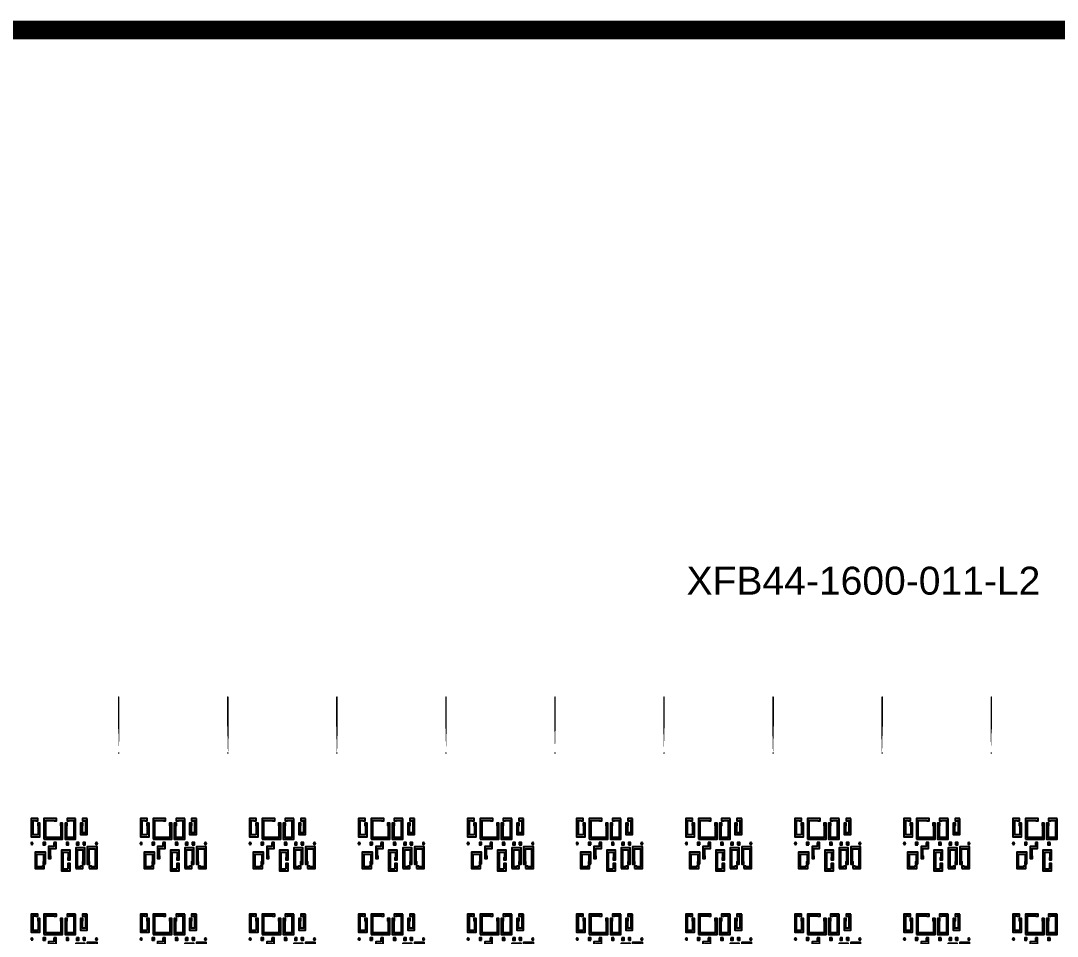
# Model space of a CAD drawing. Extents: x -100 to 100, y -100 to 100.
# Drawn here: x -46.2 to 9.4, y 51.4 to 100.5 of the extents above; entities that cross this region are included whole.
import ezdxf

# ---------------------------------------------------------------- set-up
doc = ezdxf.new("R2010")
doc.units = 0
doc.layers.get('0').update_dxf_attribs({"linetype": 'continuous'})
doc.layers.add('L2', color=7, linetype='continuous')
doc.styles.get("Standard").update_dxf_attribs({"font": 'ARIAL.TTF'})

# ---------------------------------------------------------------- blocks, each defined once
blk = doc.blocks.new('LDI_XFB44-1600-011_L2_B1')
at = {"layer": 'L2'}
for points in [[(-45.301, -55.876), (-45.571, -55.876), (-45.571, -55.098), (-45.433, -55.098), (-45.433, -55.122), (-45.311, -55.122), (-45.311, -55), (-45.668, -55), (-45.668, -55.973), (-45.203, -55.973), (-45.203, -55.244), (-45.325, -55.244), (-45.325, -55.366), (-45.301, -55.366), (-45.301, -55.876)], [(-44.99, -56.107), (-43.985, -56.107), (-43.985, -55.244), (-44.107, -55.244), (-44.107, -55.366), (-44.083, -55.366), (-44.083, -56.01), (-44.892, -56.01), (-44.892, -55.098), (-44.434, -55.098), (-44.434, -55.122), (-44.312, -55.122), (-44.312, -55), (-44.99, -55), (-44.99, -56.107)], [(-43.289, -55), (-43.75, -55), (-43.75, -55.122), (-43.628, -55.122), (-43.628, -55.098), (-43.386, -55.098), (-43.386, -56.01), (-43.76, -56.01), (-43.76, -55.366), (-43.735, -55.366), (-43.735, -55.244), (-43.857, -55.244), (-43.857, -56.107), (-43.289, -56.107), (-43.289, -55)], [(-42.663, -55), (-42.916, -55), (-42.916, -55.122), (-42.795, -55.122), (-42.795, -55.098), (-42.76, -55.098), (-42.76, -55.766), (-42.927, -55.766), (-42.927, -55.366), (-42.902, -55.366), (-42.902, -55.244), (-43.024, -55.244), (-43.024, -55.863), (-42.663, -55.863), (-42.663, -55)], [(-39.447, -55.876), (-39.717, -55.876), (-39.717, -55.098), (-39.579, -55.098), (-39.579, -55.122), (-39.457, -55.122), (-39.457, -55), (-39.815, -55), (-39.815, -55.973), (-39.35, -55.973), (-39.35, -55.244), (-39.472, -55.244), (-39.472, -55.366), (-39.447, -55.366), (-39.447, -55.876)], [(-39.136, -56.107), (-38.131, -56.107), (-38.131, -55.244), (-38.253, -55.244), (-38.253, -55.366), (-38.229, -55.366), (-38.229, -56.01), (-39.038, -56.01), (-39.038, -55.098), (-38.581, -55.098), (-38.581, -55.122), (-38.459, -55.122), (-38.459, -55), (-39.136, -55), (-39.136, -56.107)], [(-37.435, -55), (-37.896, -55), (-37.896, -55.122), (-37.774, -55.122), (-37.774, -55.098), (-37.532, -55.098), (-37.532, -56.01), (-37.906, -56.01), (-37.906, -55.366), (-37.882, -55.366), (-37.882, -55.244), (-38.004, -55.244), (-38.004, -56.107), (-37.435, -56.107), (-37.435, -55)], [(-36.809, -55), (-37.063, -55), (-37.063, -55.122), (-36.941, -55.122), (-36.941, -55.098), (-36.907, -55.098), (-36.907, -55.766), (-37.073, -55.766), (-37.073, -55.366), (-37.049, -55.366), (-37.049, -55.244), (-37.17, -55.244), (-37.17, -55.863), (-36.809, -55.863), (-36.809, -55)], [(-33.594, -55.876), (-33.863, -55.876), (-33.863, -55.098), (-33.726, -55.098), (-33.726, -55.122), (-33.604, -55.122), (-33.604, -55), (-33.961, -55), (-33.961, -55.973), (-33.496, -55.973), (-33.496, -55.244), (-33.618, -55.244), (-33.618, -55.366), (-33.594, -55.366), (-33.594, -55.876)], [(-33.282, -56.107), (-32.278, -56.107), (-32.278, -55.244), (-32.4, -55.244), (-32.4, -55.366), (-32.375, -55.366), (-32.375, -56.01), (-33.185, -56.01), (-33.185, -55.098), (-32.727, -55.098), (-32.727, -55.122), (-32.605, -55.122), (-32.605, -55), (-33.282, -55), (-33.282, -56.107)], [(-31.581, -55), (-32.042, -55), (-32.042, -55.122), (-31.92, -55.122), (-31.92, -55.098), (-31.679, -55.098), (-31.679, -56.01), (-32.052, -56.01), (-32.052, -55.366), (-32.028, -55.366), (-32.028, -55.244), (-32.15, -55.244), (-32.15, -56.107), (-31.581, -56.107), (-31.581, -55)], [(-30.956, -55), (-31.209, -55), (-31.209, -55.122), (-31.087, -55.122), (-31.087, -55.098), (-31.053, -55.098), (-31.053, -55.766), (-31.219, -55.766), (-31.219, -55.366), (-31.195, -55.366), (-31.195, -55.244), (-31.317, -55.244), (-31.317, -55.863), (-30.956, -55.863), (-30.956, -55)], [(-27.74, -55.876), (-28.01, -55.876), (-28.01, -55.098), (-27.872, -55.098), (-27.872, -55.122), (-27.75, -55.122), (-27.75, -55), (-28.107, -55), (-28.107, -55.973), (-27.642, -55.973), (-27.642, -55.244), (-27.764, -55.244), (-27.764, -55.366), (-27.74, -55.366), (-27.74, -55.876)], [(-27.429, -56.107), (-26.424, -56.107), (-26.424, -55.244), (-26.546, -55.244), (-26.546, -55.366), (-26.522, -55.366), (-26.522, -56.01), (-27.331, -56.01), (-27.331, -55.098), (-26.873, -55.098), (-26.873, -55.122), (-26.751, -55.122), (-26.751, -55), (-27.429, -55), (-27.429, -56.107)], [(-25.728, -55), (-26.189, -55), (-26.189, -55.122), (-26.067, -55.122), (-26.067, -55.098), (-25.825, -55.098), (-25.825, -56.01), (-26.199, -56.01), (-26.199, -55.366), (-26.174, -55.366), (-26.174, -55.244), (-26.296, -55.244), (-26.296, -56.107), (-25.728, -56.107), (-25.728, -55)], [(-25.102, -55), (-25.356, -55), (-25.356, -55.122), (-25.234, -55.122), (-25.234, -55.098), (-25.199, -55.098), (-25.199, -55.766), (-25.366, -55.766), (-25.366, -55.366), (-25.341, -55.366), (-25.341, -55.244), (-25.463, -55.244), (-25.463, -55.863), (-25.102, -55.863), (-25.102, -55)], [(-21.886, -55.876), (-22.156, -55.876), (-22.156, -55.098), (-22.018, -55.098), (-22.018, -55.122), (-21.896, -55.122), (-21.896, -55), (-22.254, -55), (-22.254, -55.973), (-21.789, -55.973), (-21.789, -55.244), (-21.911, -55.244), (-21.911, -55.366), (-21.886, -55.366), (-21.886, -55.876)], [(-21.575, -56.107), (-20.57, -56.107), (-20.57, -55.244), (-20.692, -55.244), (-20.692, -55.366), (-20.668, -55.366), (-20.668, -56.01), (-21.477, -56.01), (-21.477, -55.098), (-21.02, -55.098), (-21.02, -55.122), (-20.898, -55.122), (-20.898, -55), (-21.575, -55), (-21.575, -56.107)], [(-19.874, -55), (-20.335, -55), (-20.335, -55.122), (-20.213, -55.122), (-20.213, -55.098), (-19.971, -55.098), (-19.971, -56.01), (-20.345, -56.01), (-20.345, -55.366), (-20.321, -55.366), (-20.321, -55.244), (-20.443, -55.244), (-20.443, -56.107), (-19.874, -56.107), (-19.874, -55)], [(-19.248, -55), (-19.502, -55), (-19.502, -55.122), (-19.38, -55.122), (-19.38, -55.098), (-19.346, -55.098), (-19.346, -55.766), (-19.512, -55.766), (-19.512, -55.366), (-19.488, -55.366), (-19.488, -55.244), (-19.609, -55.244), (-19.609, -55.863), (-19.248, -55.863), (-19.248, -55)], [(-16.033, -55.876), (-16.302, -55.876), (-16.302, -55.098), (-16.165, -55.098), (-16.165, -55.122), (-16.043, -55.122), (-16.043, -55), (-16.4, -55), (-16.4, -55.973), (-15.935, -55.973), (-15.935, -55.244), (-16.057, -55.244), (-16.057, -55.366), (-16.033, -55.366), (-16.033, -55.876)], [(-15.721, -56.107), (-14.717, -56.107), (-14.717, -55.244), (-14.839, -55.244), (-14.839, -55.366), (-14.814, -55.366), (-14.814, -56.01), (-15.624, -56.01), (-15.624, -55.098), (-15.166, -55.098), (-15.166, -55.122), (-15.044, -55.122), (-15.044, -55), (-15.721, -55), (-15.721, -56.107)], [(-14.02, -55), (-14.481, -55), (-14.481, -55.122), (-14.359, -55.122), (-14.359, -55.098), (-14.118, -55.098), (-14.118, -56.01), (-14.491, -56.01), (-14.491, -55.366), (-14.467, -55.366), (-14.467, -55.244), (-14.589, -55.244), (-14.589, -56.107), (-14.02, -56.107), (-14.02, -55)], [(-13.395, -55), (-13.648, -55), (-13.648, -55.122), (-13.526, -55.122), (-13.526, -55.098), (-13.492, -55.098), (-13.492, -55.766), (-13.658, -55.766), (-13.658, -55.366), (-13.634, -55.366), (-13.634, -55.244), (-13.756, -55.244), (-13.756, -55.863), (-13.395, -55.863), (-13.395, -55)], [(-10.179, -55.876), (-10.449, -55.876), (-10.449, -55.098), (-10.311, -55.098), (-10.311, -55.122), (-10.189, -55.122), (-10.189, -55), (-10.546, -55), (-10.546, -55.973), (-10.081, -55.973), (-10.081, -55.244), (-10.203, -55.244), (-10.203, -55.366), (-10.179, -55.366), (-10.179, -55.876)], [(-9.868, -56.107), (-8.863, -56.107), (-8.863, -55.244), (-8.985, -55.244), (-8.985, -55.366), (-8.961, -55.366), (-8.961, -56.01), (-9.77, -56.01), (-9.77, -55.098), (-9.312, -55.098), (-9.312, -55.122), (-9.19, -55.122), (-9.19, -55), (-9.868, -55), (-9.868, -56.107)], [(-8.167, -55), (-8.628, -55), (-8.628, -55.122), (-8.506, -55.122), (-8.506, -55.098), (-8.264, -55.098), (-8.264, -56.01), (-8.638, -56.01), (-8.638, -55.366), (-8.613, -55.366), (-8.613, -55.244), (-8.735, -55.244), (-8.735, -56.107), (-8.167, -56.107), (-8.167, -55)], [(-7.541, -55), (-7.795, -55), (-7.795, -55.122), (-7.673, -55.122), (-7.673, -55.098), (-7.638, -55.098), (-7.638, -55.766), (-7.805, -55.766), (-7.805, -55.366), (-7.78, -55.366), (-7.78, -55.244), (-7.902, -55.244), (-7.902, -55.863), (-7.541, -55.863), (-7.541, -55)], [(-4.325, -55.876), (-4.595, -55.876), (-4.595, -55.098), (-4.457, -55.098), (-4.457, -55.122), (-4.335, -55.122), (-4.335, -55), (-4.693, -55), (-4.693, -55.973), (-4.228, -55.973), (-4.228, -55.244), (-4.35, -55.244), (-4.35, -55.366), (-4.325, -55.366), (-4.325, -55.876)], [(-4.014, -56.107), (-3.01, -56.107), (-3.01, -55.244), (-3.131, -55.244), (-3.131, -55.366), (-3.107, -55.366), (-3.107, -56.01), (-3.916, -56.01), (-3.916, -55.098), (-3.459, -55.098), (-3.459, -55.122), (-3.337, -55.122), (-3.337, -55), (-4.014, -55), (-4.014, -56.107)], [(-2.313, -55), (-2.774, -55), (-2.774, -55.122), (-2.652, -55.122), (-2.652, -55.098), (-2.411, -55.098), (-2.411, -56.01), (-2.784, -56.01), (-2.784, -55.366), (-2.76, -55.366), (-2.76, -55.244), (-2.882, -55.244), (-2.882, -56.107), (-2.313, -56.107), (-2.313, -55)], [(-1.687, -55), (-1.941, -55), (-1.941, -55.122), (-1.819, -55.122), (-1.819, -55.098), (-1.785, -55.098), (-1.785, -55.766), (-1.951, -55.766), (-1.951, -55.366), (-1.927, -55.366), (-1.927, -55.244), (-2.049, -55.244), (-2.049, -55.863), (-1.687, -55.863), (-1.687, -55)], [(1.528, -55.876), (1.259, -55.876), (1.259, -55.098), (1.396, -55.098), (1.396, -55.122), (1.518, -55.122), (1.518, -55), (1.161, -55), (1.161, -55.973), (1.626, -55.973), (1.626, -55.244), (1.504, -55.244), (1.504, -55.366), (1.528, -55.366), (1.528, -55.876)], [(1.84, -56.107), (2.844, -56.107), (2.844, -55.244), (2.722, -55.244), (2.722, -55.366), (2.747, -55.366), (2.747, -56.01), (1.937, -56.01), (1.937, -55.098), (2.395, -55.098), (2.395, -55.122), (2.517, -55.122), (2.517, -55), (1.84, -55), (1.84, -56.107)], [(3.541, -55), (3.08, -55), (3.08, -55.122), (3.202, -55.122), (3.202, -55.098), (3.443, -55.098), (3.443, -56.01), (3.07, -56.01), (3.07, -55.366), (3.094, -55.366), (3.094, -55.244), (2.972, -55.244), (2.972, -56.107), (3.541, -56.107), (3.541, -55)], [(4.166, -55), (3.913, -55), (3.913, -55.122), (4.035, -55.122), (4.035, -55.098), (4.069, -55.098), (4.069, -55.766), (3.903, -55.766), (3.903, -55.366), (3.927, -55.366), (3.927, -55.244), (3.805, -55.244), (3.805, -55.863), (4.166, -55.863), (4.166, -55)], [(7.382, -55.876), (7.112, -55.876), (7.112, -55.098), (7.25, -55.098), (7.25, -55.122), (7.372, -55.122), (7.372, -55), (7.015, -55), (7.015, -55.973), (7.48, -55.973), (7.48, -55.244), (7.358, -55.244), (7.358, -55.366), (7.382, -55.366), (7.382, -55.876)], [(7.693, -56.107), (8.698, -56.107), (8.698, -55.244), (8.576, -55.244), (8.576, -55.366), (8.6, -55.366), (8.6, -56.01), (7.791, -56.01), (7.791, -55.098), (8.249, -55.098), (8.249, -55.122), (8.371, -55.122), (8.371, -55), (7.693, -55), (7.693, -56.107)], [(9.394, -55), (8.933, -55), (8.933, -55.122), (9.055, -55.122), (9.055, -55.098), (9.297, -55.098), (9.297, -56.01), (8.923, -56.01), (8.923, -55.366), (8.948, -55.366), (8.948, -55.244), (8.826, -55.244), (8.826, -56.107), (9.394, -56.107), (9.394, -55)], [(-45.667, -56.377), (-45.632, -56.391), (-45.596, -56.377), (-45.582, -56.341), (-45.596, -56.306), (-45.632, -56.292), (-45.667, -56.306), (-45.682, -56.341), (-45.667, -56.377)], [(-44.913, -56.402), (-44.913, -56.28), (-45.035, -56.28), (-45.035, -56.402), (-44.913, -56.402)], [(-44.462, -56.28), (-44.462, -56.5), (-44.741, -56.5), (-44.741, -57.146), (-44.619, -57.146), (-44.619, -57.024), (-44.643, -57.024), (-44.643, -56.598), (-44.34, -56.598), (-44.34, -56.28), (-44.462, -56.28)], [(-43.713, -57.707), (-43.956, -57.707), (-43.956, -56.795), (-43.689, -56.795), (-43.689, -57.1), (-43.713, -57.1), (-43.713, -57.222), (-43.591, -57.222), (-43.591, -56.698), (-44.054, -56.698), (-44.054, -57.805), (-43.591, -57.805), (-43.591, -57.405), (-43.713, -57.405), (-43.713, -57.707)], [(-43.663, -56.28), (-43.785, -56.28), (-43.785, -56.402), (-43.663, -56.402), (-43.663, -56.28)], [(-43.286, -57.683), (-42.906, -57.683), (-42.906, -57.561), (-43.028, -57.561), (-43.028, -57.585), (-43.189, -57.585), (-43.189, -56.673), (-42.896, -56.673), (-42.896, -57.317), (-42.92, -57.317), (-42.92, -57.439), (-42.798, -57.439), (-42.798, -56.576), (-43.286, -56.576), (-43.286, -57.683)], [(-43.239, -56.28), (-43.239, -56.402), (-43.117, -56.402), (-43.117, -56.28), (-43.239, -56.28)], [(-42.891, -56.402), (-42.769, -56.402), (-42.769, -56.28), (-42.891, -56.28), (-42.891, -56.402)], [(-42.555, -57.683), (-42.137, -57.683), (-42.137, -56.525), (-42.663, -56.525), (-42.663, -57.439), (-42.541, -57.439), (-42.541, -57.317), (-42.565, -57.317), (-42.565, -56.622), (-42.234, -56.622), (-42.234, -57.585), (-42.433, -57.585), (-42.433, -57.561), (-42.555, -57.561), (-42.555, -57.683)], [(-42.138, -56.306), (-42.173, -56.292), (-42.209, -56.306), (-42.223, -56.341), (-42.209, -56.377), (-42.173, -56.391), (-42.138, -56.377), (-42.123, -56.341), (-42.138, -56.306)], [(-39.813, -56.377), (-39.778, -56.391), (-39.743, -56.377), (-39.728, -56.341), (-39.743, -56.306), (-39.778, -56.292), (-39.813, -56.306), (-39.828, -56.341), (-39.813, -56.377)], [(-39.06, -56.402), (-39.06, -56.28), (-39.182, -56.28), (-39.182, -56.402), (-39.06, -56.402)], [(-38.609, -56.28), (-38.609, -56.5), (-38.887, -56.5), (-38.887, -57.146), (-38.765, -57.146), (-38.765, -57.024), (-38.79, -57.024), (-38.79, -56.598), (-38.487, -56.598), (-38.487, -56.28), (-38.609, -56.28)], [(-37.86, -57.707), (-38.102, -57.707), (-38.102, -56.795), (-37.835, -56.795), (-37.835, -57.1), (-37.86, -57.1), (-37.86, -57.222), (-37.738, -57.222), (-37.738, -56.698), (-38.2, -56.698), (-38.2, -57.805), (-37.738, -57.805), (-37.738, -57.405), (-37.86, -57.405), (-37.86, -57.707)], [(-37.81, -56.28), (-37.932, -56.28), (-37.932, -56.402), (-37.81, -56.402), (-37.81, -56.28)], [(-37.433, -57.683), (-37.052, -57.683), (-37.052, -57.561), (-37.174, -57.561), (-37.174, -57.585), (-37.335, -57.585), (-37.335, -56.673), (-37.042, -56.673), (-37.042, -57.317), (-37.066, -57.317), (-37.066, -57.439), (-36.944, -57.439), (-36.944, -56.576), (-37.433, -56.576), (-37.433, -57.683)], [(-37.385, -56.28), (-37.385, -56.402), (-37.263, -56.402), (-37.263, -56.28), (-37.385, -56.28)], [(-37.038, -56.402), (-36.916, -56.402), (-36.916, -56.28), (-37.038, -56.28), (-37.038, -56.402)], [(-36.701, -57.683), (-36.283, -57.683), (-36.283, -56.525), (-36.809, -56.525), (-36.809, -57.439), (-36.687, -57.439), (-36.687, -57.317), (-36.711, -57.317), (-36.711, -56.622), (-36.381, -56.622), (-36.381, -57.585), (-36.579, -57.585), (-36.579, -57.561), (-36.701, -57.561), (-36.701, -57.683)], [(-36.284, -56.306), (-36.32, -56.292), (-36.355, -56.306), (-36.369, -56.341), (-36.355, -56.377), (-36.32, -56.391), (-36.284, -56.377), (-36.27, -56.341), (-36.284, -56.306)], [(-33.96, -56.377), (-33.924, -56.391), (-33.889, -56.377), (-33.874, -56.341), (-33.889, -56.306), (-33.924, -56.292), (-33.96, -56.306), (-33.974, -56.341), (-33.96, -56.377)], [(-33.206, -56.402), (-33.206, -56.28), (-33.328, -56.28), (-33.328, -56.402), (-33.206, -56.402)], [(-32.755, -56.28), (-32.755, -56.5), (-33.033, -56.5), (-33.033, -57.146), (-32.912, -57.146), (-32.912, -57.024), (-32.936, -57.024), (-32.936, -56.598), (-32.633, -56.598), (-32.633, -56.28), (-32.755, -56.28)], [(-32.006, -57.707), (-32.249, -57.707), (-32.249, -56.795), (-31.982, -56.795), (-31.982, -57.1), (-32.006, -57.1), (-32.006, -57.222), (-31.884, -57.222), (-31.884, -56.698), (-32.346, -56.698), (-32.346, -57.805), (-31.884, -57.805), (-31.884, -57.405), (-32.006, -57.405), (-32.006, -57.707)], [(-31.956, -56.28), (-32.078, -56.28), (-32.078, -56.402), (-31.956, -56.402), (-31.956, -56.28)], [(-31.579, -57.683), (-31.198, -57.683), (-31.198, -57.561), (-31.32, -57.561), (-31.32, -57.585), (-31.482, -57.585), (-31.482, -56.673), (-31.188, -56.673), (-31.188, -57.317), (-31.213, -57.317), (-31.213, -57.439), (-31.091, -57.439), (-31.091, -56.576), (-31.579, -56.576), (-31.579, -57.683)], [(-31.532, -56.28), (-31.532, -56.402), (-31.41, -56.402), (-31.41, -56.28), (-31.532, -56.28)], [(-31.184, -56.402), (-31.062, -56.402), (-31.062, -56.28), (-31.184, -56.28), (-31.184, -56.402)], [(-30.848, -57.683), (-30.429, -57.683), (-30.429, -56.525), (-30.955, -56.525), (-30.955, -57.439), (-30.833, -57.439), (-30.833, -57.317), (-30.858, -57.317), (-30.858, -56.622), (-30.527, -56.622), (-30.527, -57.585), (-30.726, -57.585), (-30.726, -57.561), (-30.848, -57.561), (-30.848, -57.683)], [(-30.431, -56.306), (-30.466, -56.292), (-30.501, -56.306), (-30.516, -56.341), (-30.501, -56.377), (-30.466, -56.391), (-30.431, -56.377), (-30.416, -56.341), (-30.431, -56.306)], [(-28.106, -56.377), (-28.071, -56.391), (-28.035, -56.377), (-28.021, -56.341), (-28.035, -56.306), (-28.071, -56.292), (-28.106, -56.306), (-28.121, -56.341), (-28.106, -56.377)], [(-27.353, -56.402), (-27.353, -56.28), (-27.474, -56.28), (-27.474, -56.402), (-27.353, -56.402)], [(-26.901, -56.28), (-26.901, -56.5), (-27.18, -56.5), (-27.18, -57.146), (-27.058, -57.146), (-27.058, -57.024), (-27.082, -57.024), (-27.082, -56.598), (-26.779, -56.598), (-26.779, -56.28), (-26.901, -56.28)], [(-26.152, -57.707), (-26.395, -57.707), (-26.395, -56.795), (-26.128, -56.795), (-26.128, -57.1), (-26.152, -57.1), (-26.152, -57.222), (-26.03, -57.222), (-26.03, -56.698), (-26.493, -56.698), (-26.493, -57.805), (-26.03, -57.805), (-26.03, -57.405), (-26.152, -57.405), (-26.152, -57.707)], [(-26.103, -56.28), (-26.224, -56.28), (-26.224, -56.402), (-26.103, -56.402), (-26.103, -56.28)], [(-25.725, -57.683), (-25.345, -57.683), (-25.345, -57.561), (-25.467, -57.561), (-25.467, -57.585), (-25.628, -57.585), (-25.628, -56.673), (-25.335, -56.673), (-25.335, -57.317), (-25.359, -57.317), (-25.359, -57.439), (-25.237, -57.439), (-25.237, -56.576), (-25.725, -56.576), (-25.725, -57.683)], [(-25.678, -56.28), (-25.678, -56.402), (-25.556, -56.402), (-25.556, -56.28), (-25.678, -56.28)], [(-25.33, -56.402), (-25.208, -56.402), (-25.208, -56.28), (-25.33, -56.28), (-25.33, -56.402)], [(-24.994, -57.683), (-24.576, -57.683), (-24.576, -56.525), (-25.102, -56.525), (-25.102, -57.439), (-24.98, -57.439), (-24.98, -57.317), (-25.004, -57.317), (-25.004, -56.622), (-24.673, -56.622), (-24.673, -57.585), (-24.872, -57.585), (-24.872, -57.561), (-24.994, -57.561), (-24.994, -57.683)], [(-24.577, -56.306), (-24.612, -56.292), (-24.648, -56.306), (-24.662, -56.341), (-24.648, -56.377), (-24.612, -56.391), (-24.577, -56.377), (-24.562, -56.341), (-24.577, -56.306)], [(-22.252, -56.377), (-22.217, -56.391), (-22.182, -56.377), (-22.167, -56.341), (-22.182, -56.306), (-22.217, -56.292), (-22.252, -56.306), (-22.267, -56.341), (-22.252, -56.377)], [(-21.499, -56.402), (-21.499, -56.28), (-21.621, -56.28), (-21.621, -56.402), (-21.499, -56.402)], [(-21.048, -56.28), (-21.048, -56.5), (-21.326, -56.5), (-21.326, -57.146), (-21.204, -57.146), (-21.204, -57.024), (-21.229, -57.024), (-21.229, -56.598), (-20.926, -56.598), (-20.926, -56.28), (-21.048, -56.28)], [(-20.299, -57.707), (-20.541, -57.707), (-20.541, -56.795), (-20.274, -56.795), (-20.274, -57.1), (-20.299, -57.1), (-20.299, -57.222), (-20.177, -57.222), (-20.177, -56.698), (-20.639, -56.698), (-20.639, -57.805), (-20.177, -57.805), (-20.177, -57.405), (-20.299, -57.405), (-20.299, -57.707)], [(-20.249, -56.28), (-20.371, -56.28), (-20.371, -56.402), (-20.249, -56.402), (-20.249, -56.28)], [(-19.872, -57.683), (-19.491, -57.683), (-19.491, -57.561), (-19.613, -57.561), (-19.613, -57.585), (-19.774, -57.585), (-19.774, -56.673), (-19.481, -56.673), (-19.481, -57.317), (-19.505, -57.317), (-19.505, -57.439), (-19.383, -57.439), (-19.383, -56.576), (-19.872, -56.576), (-19.872, -57.683)], [(-19.824, -56.28), (-19.824, -56.402), (-19.702, -56.402), (-19.702, -56.28), (-19.824, -56.28)], [(-19.477, -56.402), (-19.355, -56.402), (-19.355, -56.28), (-19.477, -56.28), (-19.477, -56.402)], [(-19.14, -57.683), (-18.722, -57.683), (-18.722, -56.525), (-19.248, -56.525), (-19.248, -57.439), (-19.126, -57.439), (-19.126, -57.317), (-19.15, -57.317), (-19.15, -56.622), (-18.82, -56.622), (-18.82, -57.585), (-19.018, -57.585), (-19.018, -57.561), (-19.14, -57.561), (-19.14, -57.683)], [(-18.723, -56.306), (-18.759, -56.292), (-18.794, -56.306), (-18.809, -56.341), (-18.794, -56.377), (-18.759, -56.391), (-18.723, -56.377), (-18.709, -56.341), (-18.723, -56.306)], [(-16.399, -56.377), (-16.363, -56.391), (-16.328, -56.377), (-16.313, -56.341), (-16.328, -56.306), (-16.363, -56.292), (-16.399, -56.306), (-16.413, -56.341), (-16.399, -56.377)], [(-15.645, -56.402), (-15.645, -56.28), (-15.767, -56.28), (-15.767, -56.402), (-15.645, -56.402)], [(-15.194, -56.28), (-15.194, -56.5), (-15.472, -56.5), (-15.472, -57.146), (-15.351, -57.146), (-15.351, -57.024), (-15.375, -57.024), (-15.375, -56.598), (-15.072, -56.598), (-15.072, -56.28), (-15.194, -56.28)], [(-14.445, -57.707), (-14.688, -57.707), (-14.688, -56.795), (-14.421, -56.795), (-14.421, -57.1), (-14.445, -57.1), (-14.445, -57.222), (-14.323, -57.222), (-14.323, -56.698), (-14.785, -56.698), (-14.785, -57.805), (-14.323, -57.805), (-14.323, -57.405), (-14.445, -57.405), (-14.445, -57.707)], [(-14.395, -56.28), (-14.517, -56.28), (-14.517, -56.402), (-14.395, -56.402), (-14.395, -56.28)], [(-14.018, -57.683), (-13.637, -57.683), (-13.637, -57.561), (-13.759, -57.561), (-13.759, -57.585), (-13.921, -57.585), (-13.921, -56.673), (-13.627, -56.673), (-13.627, -57.317), (-13.652, -57.317), (-13.652, -57.439), (-13.53, -57.439), (-13.53, -56.576), (-14.018, -56.576), (-14.018, -57.683)], [(-13.971, -56.28), (-13.971, -56.402), (-13.849, -56.402), (-13.849, -56.28), (-13.971, -56.28)], [(-13.623, -56.402), (-13.501, -56.402), (-13.501, -56.28), (-13.623, -56.28), (-13.623, -56.402)], [(-13.287, -57.683), (-12.868, -57.683), (-12.868, -56.525), (-13.394, -56.525), (-13.394, -57.439), (-13.272, -57.439), (-13.272, -57.317), (-13.297, -57.317), (-13.297, -56.622), (-12.966, -56.622), (-12.966, -57.585), (-13.165, -57.585), (-13.165, -57.561), (-13.287, -57.561), (-13.287, -57.683)], [(-12.87, -56.306), (-12.905, -56.292), (-12.94, -56.306), (-12.955, -56.341), (-12.94, -56.377), (-12.905, -56.391), (-12.87, -56.377), (-12.855, -56.341), (-12.87, -56.306)], [(-10.545, -56.377), (-10.51, -56.391), (-10.474, -56.377), (-10.46, -56.341), (-10.474, -56.306), (-10.51, -56.292), (-10.545, -56.306), (-10.56, -56.341), (-10.545, -56.377)], [(-9.792, -56.402), (-9.792, -56.28), (-9.913, -56.28), (-9.913, -56.402), (-9.792, -56.402)], [(-9.34, -56.28), (-9.34, -56.5), (-9.619, -56.5), (-9.619, -57.146), (-9.497, -57.146), (-9.497, -57.024), (-9.521, -57.024), (-9.521, -56.598), (-9.218, -56.598), (-9.218, -56.28), (-9.34, -56.28)], [(-8.591, -57.707), (-8.834, -57.707), (-8.834, -56.795), (-8.567, -56.795), (-8.567, -57.1), (-8.591, -57.1), (-8.591, -57.222), (-8.469, -57.222), (-8.469, -56.698), (-8.932, -56.698), (-8.932, -57.805), (-8.469, -57.805), (-8.469, -57.405), (-8.591, -57.405), (-8.591, -57.707)], [(-8.542, -56.28), (-8.663, -56.28), (-8.663, -56.402), (-8.542, -56.402), (-8.542, -56.28)], [(-8.164, -57.683), (-7.784, -57.683), (-7.784, -57.561), (-7.906, -57.561), (-7.906, -57.585), (-8.067, -57.585), (-8.067, -56.673), (-7.774, -56.673), (-7.774, -57.317), (-7.798, -57.317), (-7.798, -57.439), (-7.676, -57.439), (-7.676, -56.576), (-8.164, -56.576), (-8.164, -57.683)], [(-8.117, -56.28), (-8.117, -56.402), (-7.995, -56.402), (-7.995, -56.28), (-8.117, -56.28)], [(-7.769, -56.402), (-7.647, -56.402), (-7.647, -56.28), (-7.769, -56.28), (-7.769, -56.402)], [(-7.433, -57.683), (-7.015, -57.683), (-7.015, -56.525), (-7.541, -56.525), (-7.541, -57.439), (-7.419, -57.439), (-7.419, -57.317), (-7.443, -57.317), (-7.443, -56.622), (-7.112, -56.622), (-7.112, -57.585), (-7.311, -57.585), (-7.311, -57.561), (-7.433, -57.561), (-7.433, -57.683)], [(-7.016, -56.306), (-7.051, -56.292), (-7.087, -56.306), (-7.101, -56.341), (-7.087, -56.377), (-7.051, -56.391), (-7.016, -56.377), (-7.001, -56.341), (-7.016, -56.306)], [(-4.691, -56.377), (-4.656, -56.391), (-4.621, -56.377), (-4.606, -56.341), (-4.621, -56.306), (-4.656, -56.292), (-4.691, -56.306), (-4.706, -56.341), (-4.691, -56.377)], [(-3.938, -56.402), (-3.938, -56.28), (-4.06, -56.28), (-4.06, -56.402), (-3.938, -56.402)], [(-3.487, -56.28), (-3.487, -56.5), (-3.765, -56.5), (-3.765, -57.146), (-3.643, -57.146), (-3.643, -57.024), (-3.668, -57.024), (-3.668, -56.598), (-3.365, -56.598), (-3.365, -56.28), (-3.487, -56.28)], [(-2.738, -57.707), (-2.98, -57.707), (-2.98, -56.795), (-2.713, -56.795), (-2.713, -57.1), (-2.738, -57.1), (-2.738, -57.222), (-2.616, -57.222), (-2.616, -56.698), (-3.078, -56.698), (-3.078, -57.805), (-2.616, -57.805), (-2.616, -57.405), (-2.738, -57.405), (-2.738, -57.707)], [(-2.688, -56.28), (-2.81, -56.28), (-2.81, -56.402), (-2.688, -56.402), (-2.688, -56.28)], [(-2.311, -57.683), (-1.93, -57.683), (-1.93, -57.561), (-2.052, -57.561), (-2.052, -57.585), (-2.213, -57.585), (-2.213, -56.673), (-1.92, -56.673), (-1.92, -57.317), (-1.944, -57.317), (-1.944, -57.439), (-1.822, -57.439), (-1.822, -56.576), (-2.311, -56.576), (-2.311, -57.683)], [(-2.263, -56.28), (-2.263, -56.402), (-2.141, -56.402), (-2.141, -56.28), (-2.263, -56.28)], [(-1.916, -56.402), (-1.794, -56.402), (-1.794, -56.28), (-1.916, -56.28), (-1.916, -56.402)], [(-1.579, -57.683), (-1.161, -57.683), (-1.161, -56.525), (-1.687, -56.525), (-1.687, -57.439), (-1.565, -57.439), (-1.565, -57.317), (-1.589, -57.317), (-1.589, -56.622), (-1.259, -56.622), (-1.259, -57.585), (-1.457, -57.585), (-1.457, -57.561), (-1.579, -57.561), (-1.579, -57.683)], [(-1.162, -56.306), (-1.198, -56.292), (-1.233, -56.306), (-1.248, -56.341), (-1.233, -56.377), (-1.198, -56.391), (-1.162, -56.377), (-1.148, -56.341), (-1.162, -56.306)], [(1.162, -56.377), (1.198, -56.391), (1.233, -56.377), (1.248, -56.341), (1.233, -56.306), (1.198, -56.292), (1.162, -56.306), (1.148, -56.341), (1.162, -56.377)], [(1.916, -56.402), (1.916, -56.28), (1.794, -56.28), (1.794, -56.402), (1.916, -56.402)], [(2.367, -56.28), (2.367, -56.5), (2.088, -56.5), (2.088, -57.146), (2.21, -57.146), (2.21, -57.024), (2.186, -57.024), (2.186, -56.598), (2.489, -56.598), (2.489, -56.28), (2.367, -56.28)], [(3.116, -57.707), (2.873, -57.707), (2.873, -56.795), (3.14, -56.795), (3.14, -57.1), (3.116, -57.1), (3.116, -57.222), (3.238, -57.222), (3.238, -56.698), (2.776, -56.698), (2.776, -57.805), (3.238, -57.805), (3.238, -57.405), (3.116, -57.405), (3.116, -57.707)], [(3.166, -56.28), (3.044, -56.28), (3.044, -56.402), (3.166, -56.402), (3.166, -56.28)], [(3.543, -57.683), (3.924, -57.683), (3.924, -57.561), (3.802, -57.561), (3.802, -57.585), (3.64, -57.585), (3.64, -56.673), (3.934, -56.673), (3.934, -57.317), (3.909, -57.317), (3.909, -57.439), (4.031, -57.439), (4.031, -56.576), (3.543, -56.576), (3.543, -57.683)], [(3.59, -56.28), (3.59, -56.402), (3.712, -56.402), (3.712, -56.28), (3.59, -56.28)], [(3.938, -56.402), (4.06, -56.402), (4.06, -56.28), (3.938, -56.28), (3.938, -56.402)], [(4.274, -57.683), (4.693, -57.683), (4.693, -56.525), (4.167, -56.525), (4.167, -57.439), (4.289, -57.439), (4.289, -57.317), (4.264, -57.317), (4.264, -56.622), (4.595, -56.622), (4.595, -57.585), (4.396, -57.585), (4.396, -57.561), (4.274, -57.561), (4.274, -57.683)], [(4.691, -56.306), (4.656, -56.292), (4.621, -56.306), (4.606, -56.341), (4.621, -56.377), (4.656, -56.391), (4.691, -56.377), (4.706, -56.341), (4.691, -56.306)], [(7.016, -56.377), (7.051, -56.391), (7.087, -56.377), (7.101, -56.341), (7.087, -56.306), (7.051, -56.292), (7.016, -56.306), (7.001, -56.341), (7.016, -56.377)], [(7.769, -56.402), (7.769, -56.28), (7.647, -56.28), (7.647, -56.402), (7.769, -56.402)], [(8.221, -56.28), (8.221, -56.5), (7.942, -56.5), (7.942, -57.146), (8.064, -57.146), (8.064, -57.024), (8.04, -57.024), (8.04, -56.598), (8.343, -56.598), (8.343, -56.28), (8.221, -56.28)], [(8.97, -57.707), (8.727, -57.707), (8.727, -56.795), (8.994, -56.795), (8.994, -57.1), (8.97, -57.1), (8.97, -57.222), (9.092, -57.222), (9.092, -56.698), (8.629, -56.698), (8.629, -57.805), (9.092, -57.805), (9.092, -57.405), (8.97, -57.405), (8.97, -57.707)], [(9.019, -56.28), (8.897, -56.28), (8.897, -56.402), (9.019, -56.402), (9.019, -56.28)], [(-44.913, -57.439), (-44.913, -56.805), (-45.466, -56.805), (-45.466, -57.683), (-44.971, -57.683), (-44.971, -57.561), (-45.093, -57.561), (-45.093, -57.585), (-45.369, -57.585), (-45.369, -56.902), (-45.011, -56.902), (-45.011, -57.317), (-45.035, -57.317), (-45.035, -57.439), (-44.913, -57.439)], [(-39.06, -57.439), (-39.06, -56.805), (-39.612, -56.805), (-39.612, -57.683), (-39.118, -57.683), (-39.118, -57.561), (-39.24, -57.561), (-39.24, -57.585), (-39.515, -57.585), (-39.515, -56.902), (-39.157, -56.902), (-39.157, -57.317), (-39.182, -57.317), (-39.182, -57.439), (-39.06, -57.439)], [(-33.206, -57.439), (-33.206, -56.805), (-33.759, -56.805), (-33.759, -57.683), (-33.264, -57.683), (-33.264, -57.561), (-33.386, -57.561), (-33.386, -57.585), (-33.661, -57.585), (-33.661, -56.902), (-33.304, -56.902), (-33.304, -57.317), (-33.328, -57.317), (-33.328, -57.439), (-33.206, -57.439)], [(-27.353, -57.439), (-27.353, -56.805), (-27.905, -56.805), (-27.905, -57.683), (-27.411, -57.683), (-27.411, -57.561), (-27.532, -57.561), (-27.532, -57.585), (-27.808, -57.585), (-27.808, -56.902), (-27.45, -56.902), (-27.45, -57.317), (-27.474, -57.317), (-27.474, -57.439), (-27.353, -57.439)], [(-21.499, -57.439), (-21.499, -56.805), (-22.051, -56.805), (-22.051, -57.683), (-21.557, -57.683), (-21.557, -57.561), (-21.679, -57.561), (-21.679, -57.585), (-21.954, -57.585), (-21.954, -56.902), (-21.596, -56.902), (-21.596, -57.317), (-21.621, -57.317), (-21.621, -57.439), (-21.499, -57.439)], [(-15.645, -57.439), (-15.645, -56.805), (-16.198, -56.805), (-16.198, -57.683), (-15.703, -57.683), (-15.703, -57.561), (-15.825, -57.561), (-15.825, -57.585), (-16.1, -57.585), (-16.1, -56.902), (-15.743, -56.902), (-15.743, -57.317), (-15.767, -57.317), (-15.767, -57.439), (-15.645, -57.439)], [(-9.792, -57.439), (-9.792, -56.805), (-10.344, -56.805), (-10.344, -57.683), (-9.85, -57.683), (-9.85, -57.561), (-9.971, -57.561), (-9.971, -57.585), (-10.247, -57.585), (-10.247, -56.902), (-9.889, -56.902), (-9.889, -57.317), (-9.913, -57.317), (-9.913, -57.439), (-9.792, -57.439)], [(-3.938, -57.439), (-3.938, -56.805), (-4.49, -56.805), (-4.49, -57.683), (-3.996, -57.683), (-3.996, -57.561), (-4.118, -57.561), (-4.118, -57.585), (-4.393, -57.585), (-4.393, -56.902), (-4.035, -56.902), (-4.035, -57.317), (-4.06, -57.317), (-4.06, -57.439), (-3.938, -57.439)], [(1.916, -57.439), (1.916, -56.805), (1.363, -56.805), (1.363, -57.683), (1.858, -57.683), (1.858, -57.561), (1.736, -57.561), (1.736, -57.585), (1.461, -57.585), (1.461, -56.902), (1.818, -56.902), (1.818, -57.317), (1.794, -57.317), (1.794, -57.439), (1.916, -57.439)], [(7.769, -57.439), (7.769, -56.805), (7.217, -56.805), (7.217, -57.683), (7.711, -57.683), (7.711, -57.561), (7.589, -57.561), (7.589, -57.585), (7.314, -57.585), (7.314, -56.902), (7.672, -56.902), (7.672, -57.317), (7.647, -57.317), (7.647, -57.439), (7.769, -57.439)]]:
    blk.add_lwpolyline(points, close=True, dxfattribs=at)
blk = doc.blocks.new('cutlineendpoint')
at = {"const_width": 0.04}
blk.add_lwpolyline([(-0.02, 0, 1), (0.02, 0, 1)], format="xyb", close=True, dxfattribs=at)

msp = doc.modelspace()

# ---------------------------------------------------------------- linework, layer by layer
at = {"layer": 'L2'}
for points, const_width in [([(-100, 100), (100, 100), (100, -100), (-100, -100)], 1), ([(-40.976, 61.2), (-40.976, 64.2)], 0.08), ([(-35.122, 61.2), (-35.122, 64.2)], 0.08), ([(-29.268, 61.2), (-29.268, 64.2)], 0.08), ([(-23.415, 61.2), (-23.415, 64.2)], 0.08), ([(-17.561, 61.2), (-17.561, 64.2)], 0.08), ([(-11.707, 61.2), (-11.707, 64.2)], 0.08), ([(-5.854, 61.2), (-5.854, 64.2)], 0.08), ([(0, 61.2), (0, 64.2)], 0.08), ([(5.854, 61.2), (5.854, 64.2)], 0.08)]:
    msp.add_lwpolyline(points, close=True, dxfattribs=dict(at, const_width=const_width))

# ---------------------------------------------------------------- block references
for name, p in [('cutlineendpoint', (-40.976, 64.2)), ('cutlineendpoint', (-35.122, 64.2)), ('cutlineendpoint', (-29.268, 64.2)), ('cutlineendpoint', (-23.415, 64.2)), ('cutlineendpoint', (-17.561, 64.2)), ('cutlineendpoint', (-11.707, 64.2)), ('cutlineendpoint', (-5.854, 64.2)), ('cutlineendpoint', (0, 64.2)), ('cutlineendpoint', (5.854, 64.2)), ('cutlineendpoint', (-40.976, 61.2)), ('cutlineendpoint', (-35.122, 61.2)), ('cutlineendpoint', (-29.268, 61.2)), ('cutlineendpoint', (-23.415, 61.2)), ('cutlineendpoint', (-17.561, 61.2)), ('cutlineendpoint', (-11.707, 61.2)), ('cutlineendpoint', (-5.854, 61.2)), ('cutlineendpoint', (0, 61.2)), ('cutlineendpoint', (5.854, 61.2)), ('LDI_XFB44-1600-011_L2_B1', (0, 112.683)), ('LDI_XFB44-1600-011_L2_B1', (0, 107.561))]:
    msp.add_blockref(name, p, dxfattribs=at)

# ---------------------------------------------------------------- texts
msp.add_text('XFB44-1600-011-L2', height=1.5, dxfattribs=at).set_placement((-10.5, 69.7))

doc.saveas('drawing.dxf')
